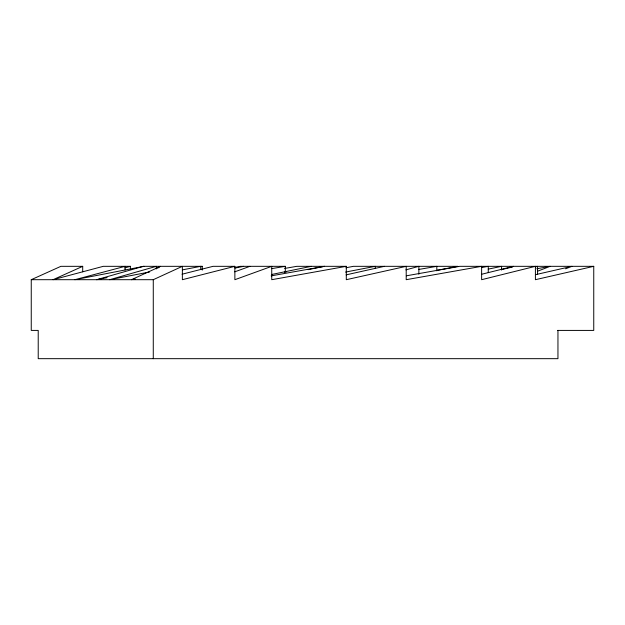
<?xml version="1.0" encoding="UTF-8"?>
<svg xmlns="http://www.w3.org/2000/svg" width="625" height="625" viewBox="0 0 625 625"><rect width="100%" height="100%" fill="white"/><g stroke="black" fill="none" stroke-linecap="round" stroke-linejoin="round"><path stroke-width="0.94" d="M160.562 266.328L131.469 279.695L135.219 278.969M557.953 330.414L557.953 358.672L38.219 358.672L38.219 330.414L31.25 330.414L31.25 279.695L153.273 279.695L182.367 266.328L182.367 279.695L234.867 266.328L234.867 279.695L271.742 266.328L271.742 279.695L346.297 266.328L346.297 279.695L406.203 266.328L406.203 279.695L481.633 266.328L481.633 279.695L535.406 266.328L535.406 279.695L593.75 266.328L593.75 330.414L557.633 330.414M31.25 279.695L60.898 266.328L82.703 266.328L82.703 271.805M82.703 266.328L53.055 279.695L103.289 266.328L130.383 266.328L130.383 269.219M537.477 271.25L550.141 266.328L536.773 268.758M565.609 268.789L571.945 266.328L535.727 274.625M234.758 271.828L249.938 266.328M124.773 267.898L130.383 266.328M405.906 269.859L418.867 266.328L418.867 274.25M535.727 266.828L537.57 266.328L537.57 274.203M182.039 274.227L213.063 266.328L234.867 266.328M481.836 274.219L513.602 266.328M501.297 269.656L512.531 266.992M346.109 274.867L384.398 266.328M234.516 267.523L240.234 266.328L285.297 266.328L285.297 271.68M488.281 269.117L501.562 266.328L501.562 270.023M235.047 268.102L243.648 266.328M272 274.414L311.312 266.328M308.07 269.664L324.305 266.328M143.938 266.328L74.859 279.695L125.094 266.328L125.094 269.969M107.133 277.664L96.672 279.695L143.297 266.328L202.242 266.328L202.242 270.102M156.391 268.133L159.195 267.594M345.922 267.781L353.438 266.328L457.953 266.328L436.953 270.344M345.555 272.078L375.242 266.328L375.242 268.367M149.633 271.977L109.664 279.695L156.289 266.328L156.289 268.945M182.555 269.828L200.727 266.328L200.727 269.469M481.625 267.555L488.258 266.328L488.258 272.625M271.172 275.883L324.492 266.328M406.359 275.805L459.828 266.328L593.75 266.328M200.328 266.656L202.242 266.328M284.609 268.445L296.828 266.328L346.297 266.328M284.414 272.266L286.312 271.93M418.578 269.477L436.812 266.328L436.812 270.844M272 268.578L285.297 266.328M153.273 279.695L153.273 358.672"/></g></svg>
